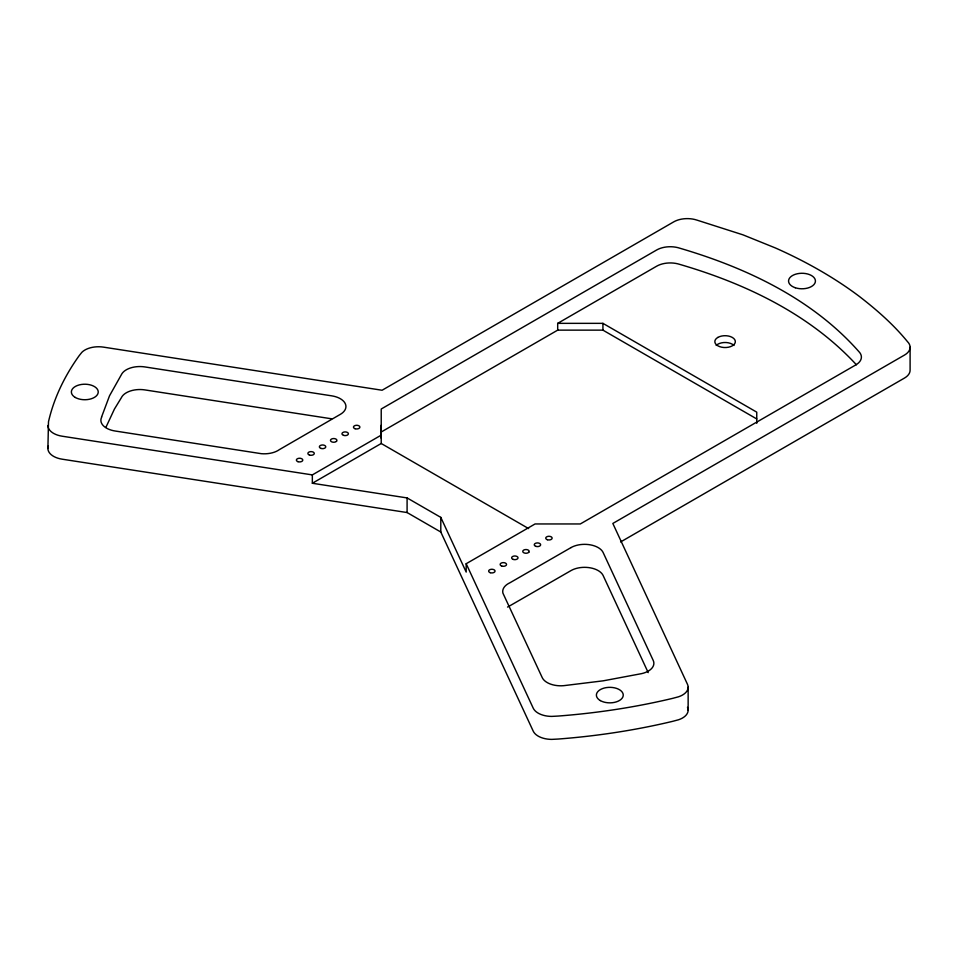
<?xml version="1.0" encoding="UTF-8"?>
<svg xmlns="http://www.w3.org/2000/svg" width="958" height="958" viewBox="0 0 958 958"><rect width="100%" height="100%" fill="white"/><g stroke="black" fill="none" stroke-linecap="round" stroke-linejoin="round"><path stroke-width="1.44" d="M381.224 438.261L381.236 425.208M910.1 347.239L910.1 370.219A19.196 11.077 0 0 1 904.472 378.063L620.604 541.953M687.485 707.303A19.196 11.077 0 0 1 678.539 719.769L672.708 721.326A454.272 262.276 0 0 1 558.167 739.049L551.772 739.384A19.196 11.077 0 0 1 533.235 731.17L440.8 532.013L407.09 512.542L62.126 459.181A19.196 11.077 0 0 1 47.9 448.476L48.487 421.795A454.272 262.276 0 0 1 79.179 355.669L81.873 352.304A19.196 11.077 0 0 1 103.464 347.131L382.098 390.241L673.737 221.861A19.196 11.077 0 0 1 696.909 220.101L742.941 234.83L775.417 247.966A454.272 262.276 0 0 1 859.266 296.369C876.762 309.865 893.515 324.546 907.525 341.695A19.196 11.077 0 0 1 904.484 355.071L612.833 523.451L687.485 684.323A19.196 11.077 0 0 1 678.539 696.789L672.708 698.346A454.272 262.276 0 0 1 558.167 716.057L551.772 716.404A19.196 11.077 0 0 1 533.235 708.19L466.187 563.723L535.079 523.954L580.32 523.954L855.769 364.926A19.196 11.077 0 0 0 858.811 351.538C812.312 298.872 746.282 267.713 679.857 248.218A19.196 11.077 0 0 0 656.685 249.978L381.224 409.006L381.224 443.602M47.9 448.476L48.295 446.021M105.871 427.424L114.445 409.042L121.343 397.75A19.196 11.077 0 0 1 144.85 389.906L331.696 418.814M381.224 431.998L557.688 330.139L557.688 323.349L656.685 266.18A19.196 11.077 0 0 1 679.857 264.42C745.216 283.472 809.654 314.104 856.416 364.782M47.9 425.496A19.196 11.077 0 0 0 62.126 436.201L312.344 474.905L381.224 435.136M312.344 474.905L312.344 483.263L381.224 443.494L528.612 528.577M557.688 323.349L602.929 323.349L756.748 412.156L756.748 423.292M557.688 330.139L602.929 330.139L756.748 418.945M312.344 483.263L407.09 497.921L440.8 517.38L466.187 572.082L466.187 563.723M648.207 672.624L603.145 575.542A19.196 11.077 0 0 0 571.04 570.573L509.991 605.719A19.411 11.209 0 0 0 507.548 607.073M688.143 687.185L688.143 710.177M602.929 323.349L602.929 330.139M440.8 517.38L440.8 532.013M407.09 497.921L407.09 512.542M716.201 345.455A10.239 5.916 0 0 1 732.307 344.221A10.239 5.916 0 0 1 733.972 345.467M101.608 416.898L101.536 417.437A19.196 11.077 0 0 0 115.116 431.004L261.318 453.685A19.411 11.209 0 0 0 279.401 449.613L340.306 414.371A19.196 11.077 0 0 0 331.696 395.834L144.85 366.926A19.196 11.077 0 0 0 121.343 374.758L109.523 395.798L101.608 416.898M336.474 441.315L335.959 441.698A3.197 1.844 0 0 1 331.432 441.698A3.197 1.844 0 0 1 331.432 439.087L332.103 438.8A3.197 1.844 0 0 1 335.959 439.087A3.197 1.844 0 0 1 336.474 441.315M528.732 552.323L528.229 552.706A3.197 1.844 0 0 1 523.703 552.706A3.197 1.844 0 0 1 523.703 550.096L524.361 549.796A3.197 1.844 0 0 1 528.229 550.096A3.197 1.844 0 0 1 528.732 552.323M571.04 547.581L509.991 582.739A19.411 11.209 0 0 0 502.938 593.182L542.216 677.593A19.196 11.077 0 0 0 565.723 685.425L603.193 680.827L639.645 674.001A19.196 11.077 0 0 0 653.212 660.421L603.145 552.55A19.196 11.077 0 0 0 571.04 547.581M309.482 455.05A3.197 1.844 0 0 0 314.272 453.457A3.197 1.844 0 0 0 309.482 451.853A3.197 1.844 0 0 0 309.482 455.05M297.986 461.684A3.197 1.844 0 0 0 302.788 460.091A3.197 1.844 0 0 0 297.986 458.487A3.197 1.844 0 0 0 297.986 461.684M795.272 287.747A13.436 7.76 0 0 0 815.426 281.029A13.436 7.76 0 0 0 795.272 274.311A13.436 7.76 0 0 0 795.272 287.747M717.829 337.432A10.239 5.916 0 0 0 717.829 345.79A10.239 5.916 0 0 0 732.343 345.814A10.239 5.916 0 0 0 732.307 337.432A10.239 5.916 0 0 0 717.829 337.432M600.319 700.585A13.436 7.76 0 0 0 622.796 697.101A13.436 7.76 0 0 0 606.342 687.605A13.436 7.76 0 0 0 600.319 700.585M535.857 546.359A3.197 1.844 0 0 0 540.647 544.767A3.197 1.844 0 0 0 535.857 543.162A3.197 1.844 0 0 0 535.857 546.359M547.341 539.725A3.197 1.844 0 0 0 552.143 538.133A3.197 1.844 0 0 0 547.341 536.528A3.197 1.844 0 0 0 547.341 539.725M513.237 559.424A3.197 1.844 0 0 0 518.027 557.819A3.197 1.844 0 0 0 513.237 556.227A3.197 1.844 0 0 0 513.237 559.424M320.966 448.416A3.197 1.844 0 0 0 325.768 446.823A3.197 1.844 0 0 0 320.966 445.219A3.197 1.844 0 0 0 320.966 448.416M75.299 397.462A13.436 7.76 0 0 0 97.776 393.989A13.436 7.76 0 0 0 81.322 384.481A13.436 7.76 0 0 0 75.299 397.462M490.245 572.692A3.197 1.844 0 0 0 495.046 571.088A3.197 1.844 0 0 0 490.245 569.495A3.197 1.844 0 0 0 490.245 572.692M501.741 566.058A3.197 1.844 0 0 0 506.543 564.454A3.197 1.844 0 0 0 501.741 562.861A3.197 1.844 0 0 0 501.741 566.058M355.083 428.729A3.197 1.844 0 0 0 359.885 427.124A3.197 1.844 0 0 0 355.083 425.52A3.197 1.844 0 0 0 355.083 428.729M343.587 435.363A3.197 1.844 0 0 0 348.389 433.758A3.197 1.844 0 0 0 343.587 432.154A3.197 1.844 0 0 0 343.587 435.363"/></g></svg>
